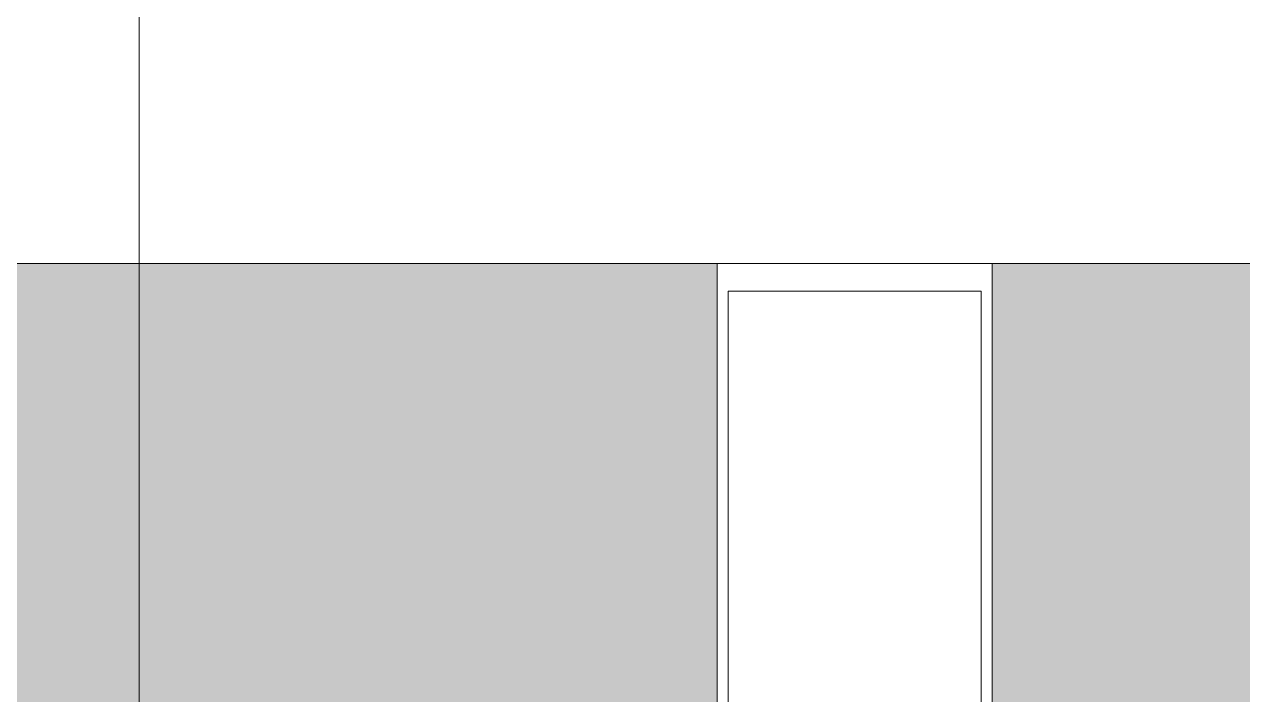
# Model space of a CAD drawing. Header units: millimetres. Extents: x -68946 to 690821, y -552984 to 293768.
# Drawn here: x 124732 to 124953.4, y -218659.2 to -218537.5 of the extents above; entities that cross this region are included whole.
import ezdxf

# ---------------------------------------------------------------- set-up
doc = ezdxf.new("R2010")
doc.units = ezdxf.units.MM
doc.linetypes.add('ADSK_Линия сетки', pattern=[2500, 2000, -250, 0, -250])
for name, color, linetype, lineweight in [('A-GLAZ-CWMG-MCUT', 250, 'Continuous', 9), ('A-GLAZ-CWMG-OTLN', 250, 'Continuous', 5), ('G-XREF-____-OTLN', 250, 'Continuous', 9), ('I-WALL-____-OTLN', 250, 'Continuous', 9), ('S-GRID-____-OTLN', 250, 'Continuous', 9)]:
    doc.layers.add(name, color=color, linetype=linetype, lineweight=lineweight)

# ---------------------------------------------------------------- blocks, each defined once
blk = doc.blocks.new('Прямоугольный импост - Рядовой 50х200-40428489-АР1_Маркировочный план 3 этажа секция 2_3')
at = {"layer": 'A-GLAZ-CWMG-OTLN'}
blk.add_hatch(color=10, dxfattribs=at).paths.add_polyline_path([(85205, 39775.02), (85205, 39975.02), (84195, 39975.02), (84195, 39775.02), (85204.87, 39775.02)])
at = {"layer": 'A-GLAZ-CWMG-MCUT', "lineweight": 5}
for p, q in [((85205, 39975.02), (84195, 39975.02)), ((84195, 39975.02), (84195, 39842.92)), ((85205, 39842.92), (85205, 39975.02))]:
    blk.add_line(p, q, dxfattribs=at)
blk = doc.blocks.new('Прямоугольный импост - 200_dwg-17677014-АР1_Маркировочный план 3 этажа секция 2_3')
at = {"layer": 'G-XREF-____-OTLN', "flags": 128}
blk.add_lwpolyline([(228021.45, 196781.97), (228021.45, 196911.97), (227971.45, 196911.97), (227971.45, 196781.97)], dxfattribs=at)
blk.add_lwpolyline([(227973.45, 196906.97), (227973.45, 196798.27), (228019.45, 196798.27), (228019.45, 196906.97)], close=True, dxfattribs=at)
blk = doc.blocks.new('Прямоугольный импост - 200_dwg-V211-АР1_Маркировочный план 3 этажа секция 2_3')
at = {"layer": 'G-XREF-____-OTLN', "flags": 128}
blk.add_lwpolyline([(228021.45, 196781.97), (228021.45, 196911.97), (227971.45, 196911.97), (227971.45, 196781.97)], dxfattribs=at)
blk.add_lwpolyline([(227973.45, 196906.97), (227973.45, 196798.27), (228019.45, 196798.27), (228019.45, 196906.97)], close=True, dxfattribs=at)
blk = doc.blocks.new('Прямоугольный импост - 42х50х200h-V217-АР1_Маркировочный план 3 этажа секция 2_3')
for name in ['Прямоугольный импост - 200_dwg-17677014-АР1_Маркировочный план 3 этажа секция 2_3', 'Прямоугольный импост - 200_dwg-V211-АР1_Маркировочный план 3 этажа секция 2_3']:
    blk.add_blockref(name, (-227996.45, -196751.8))

msp = doc.modelspace()

# ---------------------------------------------------------------- linework, layer by layer
at = {"layer": 'I-WALL-____-OTLN', "lineweight": 15}
msp.add_line((124857.9057, -218580.9056), (124907.9057, -218580.9056), dxfattribs=at)
at = {"layer": 'S-GRID-____-OTLN', "linetype": 'ADSK_Линия сетки'}
for p, q in [((124752.9057, -197353.9241), (124752.9057, -262294.7685)), ((93236.8325, -218580.9286), (184510.8783, -218580.9286))]:
    msp.add_line(p, q, dxfattribs=at)

# ---------------------------------------------------------------- block references
at = {"layer": 'A-GLAZ-CWMG-OTLN'}
for p in [(39652.9057, -258555.9292), (40712.9057, -258555.9292)]:
    msp.add_blockref('Прямоугольный импост - Рядовой 50х200-40428489-АР1_Маркировочный план 3 этажа секция 2_3', p, dxfattribs=at)
at = {"layer": 'G-XREF-____-OTLN'}
msp.add_blockref('Прямоугольный импост - 42х50х200h-V217-АР1_Маркировочный план 3 этажа секция 2_3', (124882.9057, -218741.1056), dxfattribs=at)

doc.saveas('drawing.dxf')
